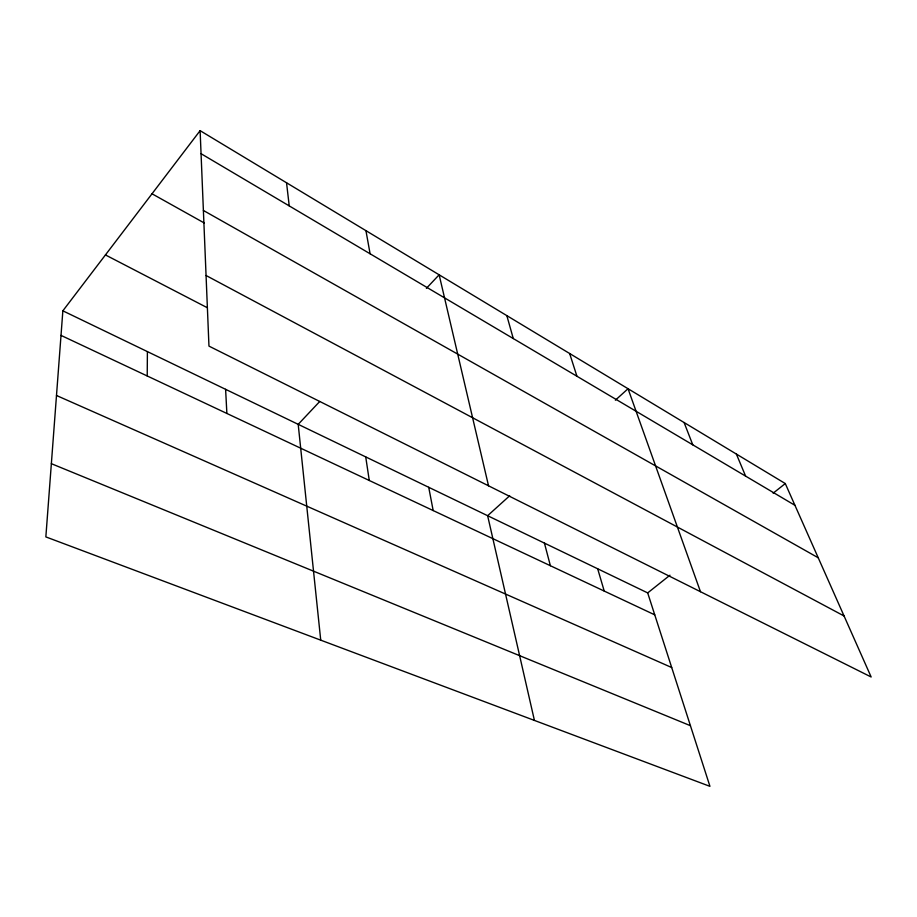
<?xml version="1.0" encoding="UTF-8"?>
<svg xmlns="http://www.w3.org/2000/svg" width="917" height="917" viewBox="0 0 917 917"><rect width="100%" height="100%" fill="white"/><g stroke="black" fill="none" stroke-linecap="round" stroke-linejoin="round"><path stroke-width="1.38" d="M147.224 375.97L147.396 351.601M62.86 310.829L45.85 536.904L709.953 786.35L647.689 592.909L62.86 310.829L200.112 130.65L785.284 483.557L871.15 676.987L208.961 346.11L200.112 130.65M319.724 401.497L298.197 424.342L320.732 640.158M426.382 288.339L439.14 274.802L488.532 485.804M509.68 495.765L487.626 515.709L534.428 720.418M615.364 400.202L628.042 388.728L700.473 591.706M647.689 592.909L669.96 575.211M773.146 493.197L785.284 483.557M51.363 463.681L690.432 725.702M56.487 395.491L671.702 667.53M61.015 335.393L654.749 614.848M105.444 254.926L207.162 307.642M206.061 275.501L844.064 615.983M152.016 193.785L204.296 223.003M203.391 210.463L818.228 557.777M201.064 153.701L794.947 505.324M736.385 454.075L745.601 476.106M684.105 422.542L692.782 444.837M569.64 353.503L576.942 376.245M597.678 568.792L604.223 591.064M506.837 315.631L513.279 338.556M544.434 543.116L550.383 565.72M428.72 487.294L433.179 510.563M365.94 230.66L370.101 253.791M365.723 456.907L369.276 480.485M286.54 182.77L289.233 205.912M225.605 389.324L226.877 413.452"/></g></svg>
